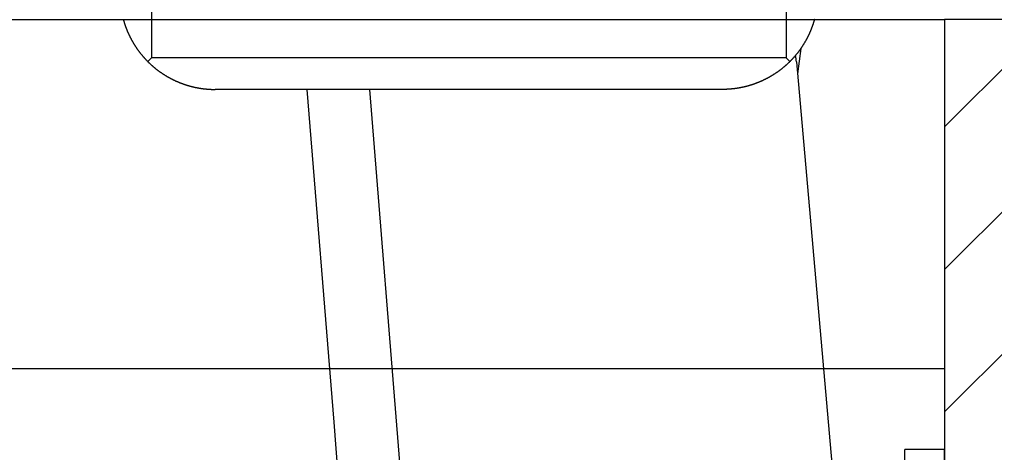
# Model space of a CAD drawing. Header units: millimetres. Extents: x -853320 to 19484, y -510814 to 9708.
# Drawn here: x 6016.7 to 6047.44, y 3732.17 to 3745.82 of the extents above; entities that cross this region are included whole.
import ezdxf
from ezdxf import colors
from ezdxf.entities.mleader import LeaderData, LeaderLine
from ezdxf.math import Vec2, Vec3

# ---------------------------------------------------------------- set-up
doc = ezdxf.new("R2010")
doc.units = ezdxf.units.MM
doc.layers.add('DS_ST_quote 1_50', color=7, linetype='Continuous')
for name, color, linetype, lineweight in [('F_ARREDI', 7, 'Continuous', 5), ('F_ELETTRODOMESTICI', 40, 'Continuous', 5), ('F_FERRAMENTA', 253, 'Continuous', 5), ('F_MULTI laminato OPACO', 1, 'Continuous', 5)]:
    doc.layers.add(name, color=color, linetype=linetype, lineweight=lineweight)
doc.styles.add('ARIAL', font='arial.ttf')
doc.styles.add('DANZI-DIDASCALIE', font='Yu Gothic UI Light.ttf', dxfattribs={"height": 30})
doc.dimstyles.new('ISO-100', dxfattribs={"dimtxt": 100, "dimasz": 5, "dimexe": 0.25, "dimexo": 6, "dimgap": 6, "dimtad": 1, "dimtxsty": 'ARIAL', "dimblk": 'ARCHTICK', "dimcen": 2.5, "dimdle": 15, "dimse1": 1, "dimse2": 1, "dimclrd": 256, "dimclre": 256, "dimclrt": 256, "dimadec": 0, "dimazin": 0, "dimtfac": 1, "dimtmove": 0, "dimatfit": 3, "dimldrblk": 'ARCHTICK', "dimfxl": 1, "dimlwd": -1, "dimlwe": -1, "dimarcsym": 0})

# ---------------------------------------------------------------- blocks, each defined once
blk = doc.blocks.new('_Dot')
at = {"color": 0, "linetype": 'ByBlock', "lineweight": -2}
blk.add_line((-0.5, 0), (-1, 0), dxfattribs=at)
at = {"color": 0, "linetype": 'ByBlock', "const_width": 0.5}
blk.add_lwpolyline([(-0.25, 0, 1), (0.25, 0, 1)], format="xyb", close=True, dxfattribs=at)
blk = doc.blocks.new('CERNIERA_batttuta_pianta')
at = {"layer": 'F_FERRAMENTA'}
for p, q in [((813217.441, 528416.163), (813212.389, 528478.95)), ((813218.569, 528426.657), (813217.726, 528437.139)), ((813203.982, 528415.296), (813202.777, 528428.941)), ((813219.414, 528416.163), (813218.569, 528426.657)), ((813205.445, 528416.035), (813205.453, 528416.037)), ((813205.453, 528416.037), (813205.462, 528416.04)), ((813205.462, 528416.04), (813205.47, 528416.042)), ((813205.47, 528416.042), (813205.478, 528416.044)), ((813205.478, 528416.044), (813205.486, 528416.047)), ((813205.486, 528416.047), (813205.494, 528416.049)), ((813205.494, 528416.049), (813205.502, 528416.051)), ((813205.502, 528416.051), (813205.51, 528416.054)), ((813205.51, 528416.054), (813205.518, 528416.056)), ((813205.518, 528416.056), (813205.526, 528416.058)), ((813205.526, 528416.058), (813205.535, 528416.06)), ((813205.535, 528416.06), (813205.543, 528416.062)), ((813205.543, 528416.062), (813205.551, 528416.065)), ((813205.551, 528416.065), (813205.559, 528416.067)), ((813205.559, 528416.067), (813205.567, 528416.069)), ((813205.567, 528416.069), (813205.575, 528416.071)), ((813205.575, 528416.071), (813205.583, 528416.073)), ((813205.583, 528416.073), (813205.592, 528416.075)), ((813205.592, 528416.075), (813205.6, 528416.077)), ((813205.6, 528416.077), (813205.608, 528416.079)), ((813205.608, 528416.079), (813205.616, 528416.081)), ((813205.616, 528416.081), (813205.624, 528416.083)), ((813205.624, 528416.083), (813205.632, 528416.085)), ((813205.632, 528416.085), (813205.64, 528416.087)), ((813205.64, 528416.087), (813205.649, 528416.088)), ((813205.649, 528416.088), (813205.657, 528416.09)), ((813205.657, 528416.09), (813205.665, 528416.092)), ((813205.665, 528416.092), (813205.673, 528416.094)), ((813205.673, 528416.094), (813205.681, 528416.096)), ((813205.681, 528416.096), (813205.689, 528416.097)), ((813205.689, 528416.097), (813205.697, 528416.099)), ((813205.697, 528416.099), (813205.706, 528416.101)), ((813205.706, 528416.101), (813205.714, 528416.103)), ((813205.714, 528416.103), (813205.722, 528416.104)), ((813205.722, 528416.104), (813205.73, 528416.106)), ((813205.73, 528416.106), (813205.738, 528416.107)), ((813205.738, 528416.107), (813205.746, 528416.109)), ((813205.746, 528416.109), (813205.755, 528416.11)), ((813205.755, 528416.11), (813205.763, 528416.112)), ((813205.763, 528416.112), (813205.771, 528416.114)), ((813205.771, 528416.114), (813205.779, 528416.115)), ((813205.779, 528416.115), (813205.787, 528416.116)), ((813205.787, 528416.116), (813205.795, 528416.118)), ((813205.795, 528416.118), (813205.803, 528416.119)), ((813205.803, 528416.119), (813205.812, 528416.121)), ((813205.812, 528416.121), (813205.82, 528416.122)), ((813205.82, 528416.122), (813205.828, 528416.123)), ((813205.828, 528416.123), (813205.836, 528416.125)), ((813205.836, 528416.125), (813205.844, 528416.126)), ((813205.844, 528416.126), (813205.852, 528416.127)), ((813205.852, 528416.127), (813205.861, 528416.129)), ((813205.861, 528416.129), (813205.869, 528416.13)), ((813205.869, 528416.13), (813205.877, 528416.131)), ((813205.877, 528416.131), (813205.885, 528416.132)), ((813205.885, 528416.132), (813205.893, 528416.133)), ((813205.893, 528416.133), (813205.901, 528416.134)), ((813205.901, 528416.134), (813205.909, 528416.136)), ((813205.909, 528416.136), (813205.917, 528416.137)), ((813205.917, 528416.137), (813205.926, 528416.138)), ((813205.926, 528416.138), (813205.934, 528416.139)), ((813205.934, 528416.139), (813205.942, 528416.14)), ((813205.942, 528416.14), (813205.95, 528416.141)), ((813205.95, 528416.141), (813205.958, 528416.142)), ((813205.958, 528416.142), (813205.966, 528416.143)), ((813205.966, 528416.143), (813205.974, 528416.144)), ((813205.974, 528416.144), (813205.982, 528416.144)), ((813205.982, 528416.144), (813205.991, 528416.145)), ((813205.991, 528416.145), (813205.999, 528416.146)), ((813205.999, 528416.146), (813206.007, 528416.147)), ((813206.007, 528416.147), (813206.015, 528416.148)), ((813206.015, 528416.148), (813206.023, 528416.149)), ((813206.023, 528416.149), (813206.031, 528416.149)), ((813206.031, 528416.149), (813206.039, 528416.15)), ((813206.039, 528416.15), (813206.047, 528416.151)), ((813206.047, 528416.151), (813206.055, 528416.152)), ((813206.055, 528416.152), (813206.063, 528416.152)), ((813206.063, 528416.152), (813206.071, 528416.153)), ((813206.071, 528416.153), (813206.079, 528416.154)), ((813206.079, 528416.154), (813206.087, 528416.154)), ((813206.087, 528416.154), (813206.096, 528416.155)), ((813206.096, 528416.155), (813206.104, 528416.155)), ((813206.104, 528416.155), (813206.112, 528416.156)), ((813206.112, 528416.156), (813206.12, 528416.156)), ((813206.12, 528416.156), (813206.128, 528416.157)), ((813206.128, 528416.157), (813206.136, 528416.157)), ((813206.136, 528416.157), (813206.144, 528416.158)), ((813206.144, 528416.158), (813206.152, 528416.158)), ((813206.152, 528416.158), (813206.16, 528416.159)), ((813206.16, 528416.159), (813206.168, 528416.159)), ((813206.168, 528416.159), (813206.176, 528416.159)), ((813206.176, 528416.159), (813206.184, 528416.16)), ((813206.184, 528416.16), (813206.192, 528416.16)), ((813206.192, 528416.16), (813206.2, 528416.16)), ((813206.2, 528416.16), (813206.208, 528416.161)), ((813206.208, 528416.161), (813206.216, 528416.161)), ((813206.216, 528416.161), (813206.224, 528416.161)), ((813206.224, 528416.161), (813206.232, 528416.161)), ((813206.232, 528416.161), (813206.24, 528416.162)), ((813206.24, 528416.162), (813206.247, 528416.162)), ((813206.247, 528416.162), (813206.255, 528416.162)), ((813206.255, 528416.162), (813206.263, 528416.162)), ((813206.263, 528416.162), (813206.271, 528416.162)), ((813206.271, 528416.162), (813206.279, 528416.162)), ((813206.279, 528416.162), (813206.287, 528416.162)), ((813206.287, 528416.162), (813206.295, 528416.162)), ((813206.295, 528416.162), (813206.303, 528416.163)), ((813206.303, 528416.163), (813206.311, 528416.163)), ((813206.311, 528416.163), (813222.311, 528416.163)), ((813222.319, 528416.163), (813222.311, 528416.163)), ((813222.327, 528416.162), (813222.319, 528416.163)), ((813222.335, 528416.162), (813222.327, 528416.162)), ((813222.343, 528416.162), (813222.335, 528416.162)), ((813222.351, 528416.162), (813222.343, 528416.162)), ((813222.359, 528416.162), (813222.351, 528416.162)), ((813222.366, 528416.162), (813222.359, 528416.162)), ((813222.374, 528416.162), (813222.366, 528416.162)), ((813222.382, 528416.162), (813222.374, 528416.162)), ((813222.39, 528416.161), (813222.382, 528416.162)), ((813222.398, 528416.161), (813222.39, 528416.161)), ((813222.406, 528416.161), (813222.398, 528416.161)), ((813222.414, 528416.161), (813222.406, 528416.161)), ((813222.422, 528416.16), (813222.414, 528416.161)), ((813222.43, 528416.16), (813222.422, 528416.16)), ((813222.438, 528416.16), (813222.43, 528416.16)), ((813222.446, 528416.159), (813222.438, 528416.16)), ((813222.454, 528416.159), (813222.446, 528416.159)), ((813222.462, 528416.159), (813222.454, 528416.159)), ((813222.47, 528416.158), (813222.462, 528416.159)), ((813222.478, 528416.158), (813222.47, 528416.158)), ((813222.486, 528416.157), (813222.478, 528416.158)), ((813222.494, 528416.157), (813222.486, 528416.157)), ((813222.502, 528416.156), (813222.494, 528416.157)), ((813222.51, 528416.156), (813222.502, 528416.156)), ((813222.518, 528416.155), (813222.51, 528416.156)), ((813222.526, 528416.155), (813222.518, 528416.155)), ((813222.534, 528416.154), (813222.526, 528416.155)), ((813222.542, 528416.154), (813222.534, 528416.154)), ((813222.551, 528416.153), (813222.542, 528416.154)), ((813222.559, 528416.152), (813222.551, 528416.153)), ((813222.567, 528416.152), (813222.559, 528416.152)), ((813222.575, 528416.151), (813222.567, 528416.152)), ((813222.583, 528416.15), (813222.575, 528416.151)), ((813222.591, 528416.149), (813222.583, 528416.15)), ((813222.599, 528416.149), (813222.591, 528416.149)), ((813222.607, 528416.148), (813222.599, 528416.149)), ((813222.615, 528416.147), (813222.607, 528416.148)), ((813222.623, 528416.146), (813222.615, 528416.147)), ((813222.631, 528416.145), (813222.623, 528416.146)), ((813222.639, 528416.144), (813222.631, 528416.145)), ((813222.648, 528416.144), (813222.639, 528416.144)), ((813222.656, 528416.143), (813222.648, 528416.144)), ((813222.664, 528416.142), (813222.656, 528416.143)), ((813222.672, 528416.141), (813222.664, 528416.142)), ((813222.68, 528416.14), (813222.672, 528416.141)), ((813222.688, 528416.139), (813222.68, 528416.14)), ((813222.696, 528416.138), (813222.688, 528416.139)), ((813222.704, 528416.137), (813222.696, 528416.138)), ((813222.713, 528416.136), (813222.704, 528416.137)), ((813222.721, 528416.134), (813222.713, 528416.136)), ((813222.729, 528416.133), (813222.721, 528416.134)), ((813222.737, 528416.132), (813222.729, 528416.133)), ((813222.745, 528416.131), (813222.737, 528416.132)), ((813222.753, 528416.13), (813222.745, 528416.131)), ((813222.761, 528416.129), (813222.753, 528416.13)), ((813222.77, 528416.127), (813222.761, 528416.129)), ((813222.778, 528416.126), (813222.77, 528416.127)), ((813222.786, 528416.125), (813222.778, 528416.126)), ((813222.794, 528416.123), (813222.786, 528416.125)), ((813222.802, 528416.122), (813222.794, 528416.123)), ((813222.81, 528416.121), (813222.802, 528416.122)), ((813222.818, 528416.119), (813222.81, 528416.121)), ((813222.827, 528416.118), (813222.818, 528416.119)), ((813222.835, 528416.116), (813222.827, 528416.118)), ((813222.843, 528416.115), (813222.835, 528416.116)), ((813222.851, 528416.114), (813222.843, 528416.115)), ((813222.859, 528416.112), (813222.851, 528416.114)), ((813222.867, 528416.11), (813222.859, 528416.112)), ((813222.876, 528416.109), (813222.867, 528416.11)), ((813222.884, 528416.107), (813222.876, 528416.109)), ((813222.892, 528416.106), (813222.884, 528416.107)), ((813222.9, 528416.104), (813222.892, 528416.106)), ((813222.908, 528416.103), (813222.9, 528416.104)), ((813222.916, 528416.101), (813222.908, 528416.103)), ((813222.924, 528416.099), (813222.916, 528416.101)), ((813222.933, 528416.097), (813222.924, 528416.099)), ((813222.941, 528416.096), (813222.933, 528416.097)), ((813222.949, 528416.094), (813222.941, 528416.096)), ((813222.957, 528416.092), (813222.949, 528416.094)), ((813222.965, 528416.09), (813222.957, 528416.092)), ((813222.973, 528416.088), (813222.965, 528416.09)), ((813222.982, 528416.087), (813222.973, 528416.088)), ((813222.99, 528416.085), (813222.982, 528416.087)), ((813222.998, 528416.083), (813222.99, 528416.085)), ((813223.006, 528416.081), (813222.998, 528416.083)), ((813223.014, 528416.079), (813223.006, 528416.081)), ((813223.022, 528416.077), (813223.014, 528416.079)), ((813223.03, 528416.075), (813223.022, 528416.077)), ((813223.039, 528416.073), (813223.03, 528416.075)), ((813223.047, 528416.071), (813223.039, 528416.073)), ((813223.055, 528416.069), (813223.047, 528416.071)), ((813223.063, 528416.067), (813223.055, 528416.069)), ((813223.071, 528416.065), (813223.063, 528416.067)), ((813223.079, 528416.062), (813223.071, 528416.065)), ((813223.087, 528416.06), (813223.079, 528416.062)), ((813223.095, 528416.058), (813223.087, 528416.06)), ((813223.104, 528416.056), (813223.095, 528416.058)), ((813223.112, 528416.054), (813223.104, 528416.056)), ((813223.12, 528416.051), (813223.112, 528416.054)), ((813223.128, 528416.049), (813223.12, 528416.051)), ((813223.136, 528416.047), (813223.128, 528416.049)), ((813223.144, 528416.044), (813223.136, 528416.047)), ((813223.152, 528416.042), (813223.144, 528416.044)), ((813223.16, 528416.04), (813223.152, 528416.042)), ((813223.168, 528416.037), (813223.16, 528416.04)), ((813223.177, 528416.035), (813223.168, 528416.037)), ((813204.757, 528415.729), (813204.765, 528415.733)), ((813204.765, 528415.733), (813204.772, 528415.738)), ((813204.772, 528415.738), (813204.78, 528415.742)), ((813204.78, 528415.742), (813204.787, 528415.747)), ((813204.787, 528415.747), (813204.795, 528415.751)), ((813204.795, 528415.751), (813204.802, 528415.755)), ((813204.802, 528415.755), (813204.81, 528415.76)), ((813204.81, 528415.76), (813204.817, 528415.764)), ((813204.817, 528415.764), (813204.825, 528415.768)), ((813204.825, 528415.768), (813204.832, 528415.773)), ((813204.832, 528415.773), (813204.84, 528415.777)), ((813204.84, 528415.777), (813204.847, 528415.781)), ((813204.847, 528415.781), (813204.855, 528415.785)), ((813204.855, 528415.785), (813204.862, 528415.79)), ((813204.862, 528415.79), (813204.87, 528415.794)), ((813204.87, 528415.794), (813204.878, 528415.798)), ((813204.878, 528415.798), (813204.885, 528415.802)), ((813204.885, 528415.802), (813204.893, 528415.806)), ((813204.893, 528415.806), (813204.9, 528415.81)), ((813204.9, 528415.81), (813204.908, 528415.814)), ((813204.908, 528415.814), (813204.916, 528415.818)), ((813204.916, 528415.818), (813204.923, 528415.822)), ((813204.923, 528415.822), (813204.931, 528415.826)), ((813204.931, 528415.826), (813204.939, 528415.83)), ((813204.939, 528415.83), (813204.946, 528415.834)), ((813204.946, 528415.834), (813204.954, 528415.838)), ((813204.954, 528415.838), (813204.962, 528415.842)), ((813204.962, 528415.842), (813204.97, 528415.846)), ((813204.97, 528415.846), (813204.977, 528415.85)), ((813204.977, 528415.85), (813204.985, 528415.854)), ((813204.985, 528415.854), (813204.993, 528415.857)), ((813204.993, 528415.857), (813205, 528415.861)), ((813205, 528415.861), (813205.008, 528415.865)), ((813205.008, 528415.865), (813205.016, 528415.869)), ((813205.016, 528415.869), (813205.024, 528415.872)), ((813205.024, 528415.872), (813205.031, 528415.876)), ((813205.031, 528415.876), (813205.039, 528415.88)), ((813205.039, 528415.88), (813205.047, 528415.883)), ((813205.047, 528415.883), (813205.055, 528415.887)), ((813205.055, 528415.887), (813205.063, 528415.891)), ((813205.063, 528415.891), (813205.071, 528415.894)), ((813205.071, 528415.894), (813205.078, 528415.898)), ((813205.078, 528415.898), (813205.086, 528415.901)), ((813205.086, 528415.901), (813205.094, 528415.905)), ((813205.094, 528415.905), (813205.102, 528415.908)), ((813205.102, 528415.908), (813205.11, 528415.912)), ((813205.11, 528415.912), (813205.118, 528415.915)), ((813205.118, 528415.915), (813205.125, 528415.918)), ((813205.125, 528415.918), (813205.133, 528415.922)), ((813205.133, 528415.922), (813205.141, 528415.925)), ((813205.141, 528415.925), (813205.149, 528415.928)), ((813205.149, 528415.928), (813205.157, 528415.932)), ((813205.157, 528415.932), (813205.165, 528415.935)), ((813205.165, 528415.935), (813205.173, 528415.938)), ((813205.173, 528415.938), (813205.181, 528415.942)), ((813205.181, 528415.942), (813205.189, 528415.945)), ((813205.189, 528415.945), (813205.197, 528415.948)), ((813205.197, 528415.948), (813205.205, 528415.951)), ((813205.205, 528415.951), (813205.213, 528415.954)), ((813205.213, 528415.954), (813205.22, 528415.957)), ((813205.22, 528415.957), (813205.228, 528415.96)), ((813205.228, 528415.96), (813205.236, 528415.963)), ((813205.236, 528415.963), (813205.244, 528415.967)), ((813205.244, 528415.967), (813205.252, 528415.97)), ((813205.252, 528415.97), (813205.26, 528415.973)), ((813205.26, 528415.973), (813205.268, 528415.976)), ((813205.268, 528415.976), (813205.276, 528415.978)), ((813205.276, 528415.978), (813205.284, 528415.981)), ((813205.284, 528415.981), (813205.292, 528415.984)), ((813205.292, 528415.984), (813205.3, 528415.987)), ((813205.3, 528415.987), (813205.308, 528415.99)), ((813205.308, 528415.99), (813205.316, 528415.993)), ((813205.316, 528415.993), (813205.324, 528415.996)), ((813205.324, 528415.996), (813205.332, 528415.998)), ((813205.332, 528415.998), (813205.34, 528416.001)), ((813205.34, 528416.001), (813205.349, 528416.004)), ((813205.349, 528416.004), (813205.357, 528416.007)), ((813205.357, 528416.007), (813205.365, 528416.009)), ((813205.365, 528416.009), (813205.373, 528416.012)), ((813205.373, 528416.012), (813205.381, 528416.015)), ((813205.381, 528416.015), (813205.389, 528416.017)), ((813205.389, 528416.017), (813205.397, 528416.02)), ((813205.397, 528416.02), (813205.405, 528416.022)), ((813205.405, 528416.022), (813205.413, 528416.025)), ((813205.413, 528416.025), (813205.421, 528416.027)), ((813205.421, 528416.027), (813205.429, 528416.03)), ((813205.429, 528416.03), (813205.437, 528416.032)), ((813205.437, 528416.032), (813205.445, 528416.035)), ((813223.185, 528416.032), (813223.177, 528416.035)), ((813223.193, 528416.03), (813223.185, 528416.032)), ((813223.201, 528416.027), (813223.193, 528416.03)), ((813223.209, 528416.025), (813223.201, 528416.027)), ((813223.217, 528416.022), (813223.209, 528416.025)), ((813223.225, 528416.02), (813223.217, 528416.022)), ((813223.233, 528416.017), (813223.225, 528416.02)), ((813223.241, 528416.015), (813223.233, 528416.017)), ((813223.249, 528416.012), (813223.241, 528416.015)), ((813223.257, 528416.009), (813223.249, 528416.012)), ((813223.265, 528416.007), (813223.257, 528416.009)), ((813223.273, 528416.004), (813223.265, 528416.007)), ((813223.281, 528416.001), (813223.273, 528416.004)), ((813223.289, 528415.998), (813223.281, 528416.001)), ((813223.297, 528415.996), (813223.289, 528415.998)), ((813223.306, 528415.993), (813223.297, 528415.996)), ((813223.314, 528415.99), (813223.306, 528415.993)), ((813223.322, 528415.987), (813223.314, 528415.99)), ((813223.33, 528415.984), (813223.322, 528415.987)), ((813223.338, 528415.981), (813223.33, 528415.984)), ((813223.346, 528415.978), (813223.338, 528415.981)), ((813223.354, 528415.976), (813223.346, 528415.978)), ((813223.362, 528415.973), (813223.354, 528415.976)), ((813223.37, 528415.97), (813223.362, 528415.973)), ((813223.378, 528415.967), (813223.37, 528415.97)), ((813223.385, 528415.963), (813223.378, 528415.967)), ((813223.393, 528415.96), (813223.385, 528415.963)), ((813223.401, 528415.957), (813223.393, 528415.96)), ((813223.409, 528415.954), (813223.401, 528415.957)), ((813223.417, 528415.951), (813223.409, 528415.954)), ((813223.425, 528415.948), (813223.417, 528415.951)), ((813223.433, 528415.945), (813223.425, 528415.948)), ((813223.441, 528415.942), (813223.433, 528415.945)), ((813223.449, 528415.938), (813223.441, 528415.942)), ((813223.457, 528415.935), (813223.449, 528415.938)), ((813223.465, 528415.932), (813223.457, 528415.935)), ((813223.473, 528415.928), (813223.465, 528415.932)), ((813223.481, 528415.925), (813223.473, 528415.928)), ((813223.489, 528415.922), (813223.481, 528415.925)), ((813223.496, 528415.918), (813223.489, 528415.922)), ((813223.504, 528415.915), (813223.496, 528415.918)), ((813223.512, 528415.912), (813223.504, 528415.915)), ((813223.52, 528415.908), (813223.512, 528415.912)), ((813223.528, 528415.905), (813223.52, 528415.908)), ((813223.536, 528415.901), (813223.528, 528415.905)), ((813223.544, 528415.898), (813223.536, 528415.901)), ((813223.551, 528415.894), (813223.544, 528415.898)), ((813223.559, 528415.891), (813223.551, 528415.894)), ((813223.567, 528415.887), (813223.559, 528415.891)), ((813223.575, 528415.883), (813223.567, 528415.887)), ((813223.583, 528415.88), (813223.575, 528415.883)), ((813223.59, 528415.876), (813223.583, 528415.88)), ((813223.598, 528415.872), (813223.59, 528415.876)), ((813223.606, 528415.869), (813223.598, 528415.872)), ((813223.614, 528415.865), (813223.606, 528415.869)), ((813223.621, 528415.861), (813223.614, 528415.865)), ((813223.629, 528415.857), (813223.621, 528415.861)), ((813223.637, 528415.854), (813223.629, 528415.857)), ((813223.645, 528415.85), (813223.637, 528415.854)), ((813223.652, 528415.846), (813223.645, 528415.85)), ((813223.66, 528415.842), (813223.652, 528415.846)), ((813223.668, 528415.838), (813223.66, 528415.842)), ((813223.675, 528415.834), (813223.668, 528415.838)), ((813223.683, 528415.83), (813223.675, 528415.834)), ((813223.691, 528415.826), (813223.683, 528415.83)), ((813223.698, 528415.822), (813223.691, 528415.826)), ((813223.706, 528415.818), (813223.698, 528415.822)), ((813223.714, 528415.814), (813223.706, 528415.818)), ((813223.721, 528415.81), (813223.714, 528415.814)), ((813223.729, 528415.806), (813223.721, 528415.81)), ((813223.737, 528415.802), (813223.729, 528415.806)), ((813223.744, 528415.798), (813223.737, 528415.802)), ((813223.752, 528415.794), (813223.744, 528415.798)), ((813223.759, 528415.79), (813223.752, 528415.794)), ((813223.767, 528415.785), (813223.759, 528415.79)), ((813223.775, 528415.781), (813223.767, 528415.785)), ((813223.782, 528415.777), (813223.775, 528415.781)), ((813223.79, 528415.773), (813223.782, 528415.777)), ((813223.797, 528415.768), (813223.79, 528415.773)), ((813223.805, 528415.764), (813223.797, 528415.768)), ((813223.812, 528415.76), (813223.805, 528415.764)), ((813223.82, 528415.755), (813223.812, 528415.76)), ((813223.827, 528415.751), (813223.82, 528415.755)), ((813223.835, 528415.747), (813223.827, 528415.751)), ((813223.842, 528415.742), (813223.835, 528415.747)), ((813223.85, 528415.738), (813223.842, 528415.742)), ((813223.857, 528415.733), (813223.85, 528415.738)), ((813223.865, 528415.729), (813223.857, 528415.733)), ((813203.845, 528414.872), (813203.949, 528415.672)), ((813204.333, 528415.418), (813204.34, 528415.424)), ((813204.34, 528415.424), (813204.346, 528415.43)), ((813204.346, 528415.43), (813204.353, 528415.436)), ((813204.353, 528415.436), (813204.36, 528415.441)), ((813204.36, 528415.441), (813204.367, 528415.447)), ((813204.367, 528415.447), (813204.373, 528415.453)), ((813204.373, 528415.453), (813204.38, 528415.459)), ((813204.38, 528415.459), (813204.387, 528415.464)), ((813204.387, 528415.464), (813204.394, 528415.47)), ((813204.394, 528415.47), (813204.4, 528415.476)), ((813204.4, 528415.476), (813204.407, 528415.481)), ((813204.407, 528415.481), (813204.414, 528415.487)), ((813204.414, 528415.487), (813204.421, 528415.492)), ((813204.421, 528415.492), (813204.428, 528415.498)), ((813204.428, 528415.498), (813204.435, 528415.503)), ((813204.435, 528415.503), (813204.442, 528415.509)), ((813204.442, 528415.509), (813204.448, 528415.514)), ((813204.448, 528415.514), (813204.455, 528415.52)), ((813204.455, 528415.52), (813204.462, 528415.525)), ((813204.462, 528415.525), (813204.469, 528415.531)), ((813204.469, 528415.531), (813204.476, 528415.536)), ((813204.476, 528415.536), (813204.483, 528415.541)), ((813204.483, 528415.541), (813204.49, 528415.547)), ((813204.49, 528415.547), (813204.497, 528415.552)), ((813204.497, 528415.552), (813204.504, 528415.557)), ((813204.504, 528415.557), (813204.511, 528415.563)), ((813204.511, 528415.563), (813204.518, 528415.568)), ((813204.518, 528415.568), (813204.525, 528415.573)), ((813204.525, 528415.573), (813204.532, 528415.578)), ((813204.532, 528415.578), (813204.539, 528415.584)), ((813204.539, 528415.584), (813204.547, 528415.589)), ((813204.547, 528415.589), (813204.554, 528415.594)), ((813204.554, 528415.594), (813204.561, 528415.599)), ((813204.561, 528415.599), (813204.568, 528415.604)), ((813204.568, 528415.604), (813204.575, 528415.609)), ((813204.575, 528415.609), (813204.582, 528415.614)), ((813204.582, 528415.614), (813204.589, 528415.619)), ((813204.589, 528415.619), (813204.596, 528415.624)), ((813204.596, 528415.624), (813204.604, 528415.629)), ((813204.604, 528415.629), (813204.611, 528415.634)), ((813204.611, 528415.634), (813204.618, 528415.639)), ((813204.618, 528415.639), (813204.625, 528415.644)), ((813204.625, 528415.644), (813204.633, 528415.649)), ((813204.633, 528415.649), (813204.64, 528415.654)), ((813204.64, 528415.654), (813204.647, 528415.659)), ((813204.647, 528415.659), (813204.654, 528415.664)), ((813204.654, 528415.664), (813204.662, 528415.668)), ((813204.662, 528415.668), (813204.669, 528415.673)), ((813204.669, 528415.673), (813204.676, 528415.678)), ((813204.676, 528415.678), (813204.684, 528415.683)), ((813204.684, 528415.683), (813204.691, 528415.687)), ((813204.691, 528415.687), (813204.698, 528415.692)), ((813204.698, 528415.692), (813204.706, 528415.697)), ((813204.706, 528415.697), (813204.713, 528415.701)), ((813204.713, 528415.701), (813204.72, 528415.706)), ((813204.72, 528415.706), (813204.728, 528415.711)), ((813204.728, 528415.711), (813204.735, 528415.715)), ((813204.735, 528415.715), (813204.742, 528415.72)), ((813204.742, 528415.72), (813204.75, 528415.724)), ((813204.75, 528415.724), (813204.757, 528415.729)), ((813223.872, 528415.724), (813223.865, 528415.729)), ((813223.879, 528415.72), (813223.872, 528415.724)), ((813223.887, 528415.715), (813223.879, 528415.72)), ((813223.894, 528415.711), (813223.887, 528415.715)), ((813223.902, 528415.706), (813223.894, 528415.711)), ((813223.909, 528415.701), (813223.902, 528415.706)), ((813223.916, 528415.697), (813223.909, 528415.701)), ((813223.924, 528415.692), (813223.916, 528415.697)), ((813223.931, 528415.687), (813223.924, 528415.692)), ((813223.938, 528415.683), (813223.931, 528415.687)), ((813223.946, 528415.678), (813223.938, 528415.683)), ((813223.953, 528415.673), (813223.946, 528415.678)), ((813223.96, 528415.668), (813223.953, 528415.673)), ((813223.968, 528415.664), (813223.96, 528415.668)), ((813223.975, 528415.659), (813223.968, 528415.664)), ((813223.982, 528415.654), (813223.975, 528415.659)), ((813223.989, 528415.649), (813223.982, 528415.654)), ((813223.997, 528415.644), (813223.989, 528415.649)), ((813224.004, 528415.639), (813223.997, 528415.644)), ((813224.011, 528415.634), (813224.004, 528415.639)), ((813224.018, 528415.629), (813224.011, 528415.634)), ((813224.025, 528415.624), (813224.018, 528415.629)), ((813224.033, 528415.619), (813224.025, 528415.624)), ((813224.04, 528415.614), (813224.033, 528415.619)), ((813224.047, 528415.609), (813224.04, 528415.614)), ((813224.054, 528415.604), (813224.047, 528415.609)), ((813224.061, 528415.599), (813224.054, 528415.604)), ((813224.068, 528415.594), (813224.061, 528415.599)), ((813224.075, 528415.589), (813224.068, 528415.594)), ((813224.082, 528415.584), (813224.075, 528415.589)), ((813224.09, 528415.578), (813224.082, 528415.584)), ((813224.097, 528415.573), (813224.09, 528415.578)), ((813224.104, 528415.568), (813224.097, 528415.573)), ((813224.111, 528415.563), (813224.104, 528415.568)), ((813224.118, 528415.557), (813224.111, 528415.563)), ((813224.125, 528415.552), (813224.118, 528415.557)), ((813224.132, 528415.547), (813224.125, 528415.552)), ((813224.139, 528415.541), (813224.132, 528415.547)), ((813224.146, 528415.536), (813224.139, 528415.541)), ((813224.153, 528415.531), (813224.146, 528415.536)), ((813224.16, 528415.525), (813224.153, 528415.531)), ((813224.167, 528415.52), (813224.16, 528415.525)), ((813224.173, 528415.514), (813224.167, 528415.52)), ((813224.18, 528415.509), (813224.173, 528415.514)), ((813224.187, 528415.503), (813224.18, 528415.509)), ((813224.194, 528415.498), (813224.187, 528415.503)), ((813224.201, 528415.492), (813224.194, 528415.498)), ((813224.208, 528415.487), (813224.201, 528415.492)), ((813224.215, 528415.481), (813224.208, 528415.487)), ((813224.221, 528415.476), (813224.215, 528415.481)), ((813224.228, 528415.47), (813224.221, 528415.476)), ((813224.235, 528415.464), (813224.228, 528415.47)), ((813224.242, 528415.459), (813224.235, 528415.464)), ((813224.249, 528415.453), (813224.242, 528415.459)), ((813224.255, 528415.447), (813224.249, 528415.453)), ((813224.262, 528415.441), (813224.255, 528415.447)), ((813224.269, 528415.436), (813224.262, 528415.441)), ((813224.276, 528415.43), (813224.269, 528415.436)), ((813224.282, 528415.424), (813224.276, 528415.43)), ((813224.289, 528415.418), (813224.282, 528415.424)), ((813204.032, 528415.114), (813204.038, 528415.12)), ((813204.038, 528415.12), (813204.044, 528415.127)), ((813204.044, 528415.127), (813204.049, 528415.134)), ((813204.049, 528415.134), (813204.055, 528415.141)), ((813204.055, 528415.141), (813204.061, 528415.147)), ((813204.061, 528415.147), (813204.067, 528415.154)), ((813204.067, 528415.154), (813204.073, 528415.16)), ((813204.073, 528415.16), (813204.079, 528415.167)), ((813204.079, 528415.167), (813204.085, 528415.174)), ((813204.085, 528415.174), (813204.091, 528415.18)), ((813204.091, 528415.18), (813204.097, 528415.187)), ((813204.097, 528415.187), (813204.103, 528415.193)), ((813204.103, 528415.193), (813204.109, 528415.2)), ((813204.109, 528415.2), (813204.115, 528415.207)), ((813204.115, 528415.207), (813204.121, 528415.213)), ((813204.121, 528415.213), (813204.127, 528415.22)), ((813204.127, 528415.22), (813204.133, 528415.226)), ((813204.133, 528415.226), (813204.139, 528415.233)), ((813204.139, 528415.233), (813204.146, 528415.239)), ((813204.146, 528415.239), (813204.152, 528415.245)), ((813204.152, 528415.245), (813204.158, 528415.252)), ((813204.158, 528415.252), (813204.164, 528415.258)), ((813204.164, 528415.258), (813204.171, 528415.265)), ((813204.171, 528415.265), (813204.177, 528415.271)), ((813204.177, 528415.271), (813204.183, 528415.278)), ((813204.183, 528415.278), (813204.19, 528415.284)), ((813204.19, 528415.284), (813204.196, 528415.29)), ((813204.311, 528415.163), (813204.19, 528415.284)), ((813204.196, 528415.29), (813204.202, 528415.297)), ((813204.202, 528415.297), (813204.209, 528415.303)), ((813204.209, 528415.303), (813204.215, 528415.309)), ((813204.215, 528415.309), (813204.222, 528415.315)), ((813204.222, 528415.315), (813204.228, 528415.322)), ((813204.228, 528415.322), (813204.234, 528415.328)), ((813204.234, 528415.328), (813204.241, 528415.334)), ((813204.241, 528415.334), (813204.247, 528415.34)), ((813204.247, 528415.34), (813204.254, 528415.346)), ((813204.254, 528415.346), (813204.26, 528415.352)), ((813204.26, 528415.352), (813204.267, 528415.359)), ((813204.267, 528415.359), (813204.273, 528415.365)), ((813204.273, 528415.365), (813204.28, 528415.371)), ((813204.28, 528415.371), (813204.287, 528415.377)), ((813204.287, 528415.377), (813204.293, 528415.383)), ((813204.293, 528415.383), (813204.3, 528415.389)), ((813204.3, 528415.389), (813204.306, 528415.395)), ((813204.306, 528415.395), (813204.313, 528415.401)), ((813204.311, 528415.163), (813224.311, 528415.163)), ((813204.311, 528412.963), (813204.311, 528415.163)), ((813204.313, 528415.401), (813204.32, 528415.406)), ((813204.32, 528415.406), (813204.326, 528415.412)), ((813204.326, 528415.412), (813204.333, 528415.418)), ((813224.296, 528415.412), (813224.289, 528415.418)), ((813224.302, 528415.406), (813224.296, 528415.412)), ((813224.309, 528415.401), (813224.302, 528415.406)), ((813224.316, 528415.395), (813224.309, 528415.401)), ((813224.311, 528415.163), (813224.432, 528415.284)), ((813224.311, 528412.963), (813224.311, 528415.163)), ((813224.322, 528415.389), (813224.316, 528415.395)), ((813224.329, 528415.383), (813224.322, 528415.389)), ((813224.335, 528415.377), (813224.329, 528415.383)), ((813224.342, 528415.371), (813224.335, 528415.377)), ((813224.348, 528415.365), (813224.342, 528415.371)), ((813224.355, 528415.359), (813224.348, 528415.365)), ((813224.361, 528415.352), (813224.355, 528415.359)), ((813224.368, 528415.346), (813224.361, 528415.352)), ((813224.374, 528415.34), (813224.368, 528415.346)), ((813224.381, 528415.334), (813224.374, 528415.34)), ((813224.387, 528415.328), (813224.381, 528415.334)), ((813224.394, 528415.322), (813224.387, 528415.328)), ((813224.4, 528415.315), (813224.394, 528415.322)), ((813224.407, 528415.309), (813224.4, 528415.315)), ((813224.413, 528415.303), (813224.407, 528415.309)), ((813224.42, 528415.297), (813224.413, 528415.303)), ((813224.426, 528415.29), (813224.42, 528415.297)), ((813224.432, 528415.284), (813224.426, 528415.29)), ((813224.439, 528415.278), (813224.432, 528415.284)), ((813224.445, 528415.271), (813224.439, 528415.278)), ((813224.451, 528415.265), (813224.445, 528415.271)), ((813224.458, 528415.258), (813224.451, 528415.265)), ((813224.464, 528415.252), (813224.458, 528415.258)), ((813224.47, 528415.245), (813224.464, 528415.252)), ((813224.476, 528415.239), (813224.47, 528415.245)), ((813224.482, 528415.233), (813224.476, 528415.239)), ((813224.489, 528415.226), (813224.482, 528415.233)), ((813224.495, 528415.22), (813224.489, 528415.226)), ((813224.501, 528415.213), (813224.495, 528415.22)), ((813224.507, 528415.207), (813224.501, 528415.213)), ((813224.513, 528415.2), (813224.507, 528415.207)), ((813224.519, 528415.193), (813224.513, 528415.2)), ((813224.525, 528415.187), (813224.519, 528415.193)), ((813224.531, 528415.18), (813224.525, 528415.187)), ((813224.537, 528415.174), (813224.531, 528415.18)), ((813224.543, 528415.167), (813224.537, 528415.174)), ((813224.549, 528415.16), (813224.543, 528415.167)), ((813224.555, 528415.154), (813224.549, 528415.16)), ((813224.561, 528415.147), (813224.555, 528415.154)), ((813224.567, 528415.141), (813224.561, 528415.147)), ((813224.572, 528415.134), (813224.567, 528415.141)), ((813224.578, 528415.127), (813224.572, 528415.134)), ((813224.584, 528415.12), (813224.578, 528415.127)), ((813224.59, 528415.114), (813224.584, 528415.12)), ((813203.8, 528414.805), (813203.805, 528414.812)), ((813203.805, 528414.812), (813203.81, 528414.819)), ((813203.81, 528414.819), (813203.815, 528414.826)), ((813203.815, 528414.826), (813203.82, 528414.834)), ((813203.82, 528414.834), (813203.824, 528414.841)), ((813203.824, 528414.841), (813203.829, 528414.848)), ((813203.829, 528414.848), (813203.834, 528414.855)), ((813203.834, 528414.855), (813203.839, 528414.863)), ((813203.839, 528414.863), (813203.844, 528414.87)), ((813203.844, 528414.87), (813203.849, 528414.877)), ((813203.849, 528414.877), (813203.854, 528414.884)), ((813203.854, 528414.884), (813203.859, 528414.891)), ((813203.859, 528414.891), (813203.864, 528414.899)), ((813203.864, 528414.899), (813203.869, 528414.906)), ((813203.869, 528414.906), (813203.874, 528414.913)), ((813203.874, 528414.913), (813203.88, 528414.92)), ((813203.88, 528414.92), (813203.885, 528414.927)), ((813203.885, 528414.927), (813203.89, 528414.934)), ((813203.89, 528414.934), (813203.895, 528414.941)), ((813203.895, 528414.941), (813203.9, 528414.948)), ((813203.9, 528414.948), (813203.905, 528414.955)), ((813203.905, 528414.955), (813203.911, 528414.962)), ((813203.911, 528414.962), (813203.916, 528414.969)), ((813203.916, 528414.969), (813203.921, 528414.976)), ((813203.921, 528414.976), (813203.927, 528414.983)), ((813203.927, 528414.983), (813203.932, 528414.99)), ((813203.932, 528414.99), (813203.937, 528414.997)), ((813203.937, 528414.997), (813203.943, 528415.004)), ((813203.943, 528415.004), (813203.948, 528415.011)), ((813203.948, 528415.011), (813203.954, 528415.018)), ((813203.954, 528415.018), (813203.959, 528415.025)), ((813203.959, 528415.025), (813203.965, 528415.032)), ((813203.965, 528415.032), (813203.97, 528415.039)), ((813203.97, 528415.039), (813203.976, 528415.046)), ((813203.976, 528415.046), (813203.981, 528415.053)), ((813203.981, 528415.053), (813203.987, 528415.059)), ((813203.987, 528415.059), (813203.992, 528415.066)), ((813203.992, 528415.066), (813203.998, 528415.073)), ((813203.998, 528415.073), (813204.004, 528415.08)), ((813204.004, 528415.08), (813204.009, 528415.087)), ((813204.009, 528415.087), (813204.015, 528415.093)), ((813204.015, 528415.093), (813204.021, 528415.1)), ((813204.021, 528415.1), (813204.026, 528415.107)), ((813204.026, 528415.107), (813204.032, 528415.114)), ((813224.596, 528415.107), (813224.59, 528415.114)), ((813224.601, 528415.1), (813224.596, 528415.107)), ((813224.607, 528415.093), (813224.601, 528415.1)), ((813224.613, 528415.087), (813224.607, 528415.093)), ((813224.618, 528415.08), (813224.613, 528415.087)), ((813224.624, 528415.073), (813224.618, 528415.08)), ((813224.63, 528415.066), (813224.624, 528415.073)), ((813224.635, 528415.059), (813224.63, 528415.066)), ((813224.641, 528415.053), (813224.635, 528415.059)), ((813224.646, 528415.046), (813224.641, 528415.053)), ((813224.652, 528415.039), (813224.646, 528415.046)), ((813224.657, 528415.032), (813224.652, 528415.039)), ((813224.663, 528415.025), (813224.657, 528415.032)), ((813224.668, 528415.018), (813224.663, 528415.025)), ((813224.674, 528415.011), (813224.668, 528415.018)), ((813224.679, 528415.004), (813224.674, 528415.011)), ((813224.685, 528414.997), (813224.679, 528415.004)), ((813224.69, 528414.99), (813224.685, 528414.997)), ((813224.695, 528414.983), (813224.69, 528414.99)), ((813224.701, 528414.976), (813224.695, 528414.983)), ((813224.706, 528414.969), (813224.701, 528414.976)), ((813224.711, 528414.962), (813224.706, 528414.969)), ((813224.716, 528414.955), (813224.711, 528414.962)), ((813224.722, 528414.948), (813224.716, 528414.955)), ((813224.727, 528414.941), (813224.722, 528414.948)), ((813224.732, 528414.934), (813224.727, 528414.941)), ((813224.737, 528414.927), (813224.732, 528414.934)), ((813224.742, 528414.92), (813224.737, 528414.927)), ((813224.747, 528414.913), (813224.742, 528414.92)), ((813224.753, 528414.906), (813224.747, 528414.913)), ((813224.758, 528414.899), (813224.753, 528414.906)), ((813224.763, 528414.891), (813224.758, 528414.899)), ((813224.768, 528414.884), (813224.763, 528414.891)), ((813224.773, 528414.877), (813224.768, 528414.884)), ((813224.778, 528414.87), (813224.773, 528414.877)), ((813224.783, 528414.863), (813224.778, 528414.87)), ((813224.788, 528414.855), (813224.783, 528414.863)), ((813224.793, 528414.848), (813224.788, 528414.855)), ((813224.797, 528414.841), (813224.793, 528414.848)), ((813224.802, 528414.834), (813224.797, 528414.841)), ((813224.807, 528414.826), (813224.802, 528414.834)), ((813224.812, 528414.819), (813224.807, 528414.826)), ((813224.817, 528414.812), (813224.812, 528414.819)), ((813224.822, 528414.805), (813224.817, 528414.812)), ((813203.624, 528414.496), (813203.628, 528414.504)), ((813203.628, 528414.504), (813203.631, 528414.512)), ((813203.631, 528414.512), (813203.635, 528414.519)), ((813203.635, 528414.519), (813203.639, 528414.527)), ((813203.639, 528414.527), (813203.643, 528414.535)), ((813203.643, 528414.535), (813203.647, 528414.542)), ((813203.647, 528414.542), (813203.651, 528414.55)), ((813203.651, 528414.55), (813203.655, 528414.558)), ((813203.655, 528414.558), (813203.659, 528414.565)), ((813203.659, 528414.565), (813203.663, 528414.573)), ((813203.663, 528414.573), (813203.667, 528414.581)), ((813203.667, 528414.581), (813203.671, 528414.588)), ((813203.671, 528414.588), (813203.676, 528414.596)), ((813203.676, 528414.596), (813203.68, 528414.603)), ((813203.68, 528414.603), (813203.684, 528414.611)), ((813203.684, 528414.611), (813203.688, 528414.619)), ((813203.688, 528414.619), (813203.692, 528414.626)), ((813203.692, 528414.626), (813203.696, 528414.634)), ((813203.696, 528414.634), (813203.701, 528414.641)), ((813203.701, 528414.641), (813203.705, 528414.649)), ((813203.705, 528414.649), (813203.709, 528414.656)), ((813203.709, 528414.656), (813203.714, 528414.664)), ((813203.714, 528414.664), (813203.718, 528414.671)), ((813203.718, 528414.671), (813203.722, 528414.679)), ((813203.722, 528414.679), (813203.727, 528414.686)), ((813203.727, 528414.686), (813203.731, 528414.694)), ((813203.731, 528414.694), (813203.736, 528414.701)), ((813203.736, 528414.701), (813203.74, 528414.709)), ((813203.74, 528414.709), (813203.745, 528414.716)), ((813203.745, 528414.716), (813203.749, 528414.724)), ((813203.749, 528414.724), (813203.754, 528414.731)), ((813203.754, 528414.731), (813203.758, 528414.738)), ((813203.758, 528414.738), (813203.763, 528414.746)), ((813203.763, 528414.746), (813203.767, 528414.753)), ((813203.767, 528414.753), (813203.772, 528414.761)), ((813203.772, 528414.761), (813203.777, 528414.768)), ((813203.777, 528414.768), (813203.781, 528414.775)), ((813203.781, 528414.775), (813203.786, 528414.783)), ((813203.786, 528414.783), (813203.791, 528414.79)), ((813203.791, 528414.79), (813203.795, 528414.797)), ((813203.795, 528414.797), (813203.8, 528414.805)), ((813224.826, 528414.797), (813224.822, 528414.805)), ((813224.831, 528414.79), (813224.826, 528414.797)), ((813224.836, 528414.783), (813224.831, 528414.79)), ((813224.841, 528414.775), (813224.836, 528414.783)), ((813224.845, 528414.768), (813224.841, 528414.775)), ((813224.85, 528414.761), (813224.845, 528414.768)), ((813224.855, 528414.753), (813224.85, 528414.761)), ((813224.859, 528414.746), (813224.855, 528414.753)), ((813224.864, 528414.738), (813224.859, 528414.746)), ((813224.868, 528414.731), (813224.864, 528414.738)), ((813224.873, 528414.724), (813224.868, 528414.731)), ((813224.877, 528414.716), (813224.873, 528414.724)), ((813224.882, 528414.709), (813224.877, 528414.716)), ((813224.886, 528414.701), (813224.882, 528414.709)), ((813224.891, 528414.694), (813224.886, 528414.701)), ((813224.895, 528414.686), (813224.891, 528414.694)), ((813224.9, 528414.679), (813224.895, 528414.686)), ((813224.904, 528414.671), (813224.9, 528414.679)), ((813224.908, 528414.664), (813224.904, 528414.671)), ((813224.913, 528414.656), (813224.908, 528414.664)), ((813224.917, 528414.649), (813224.913, 528414.656)), ((813224.921, 528414.641), (813224.917, 528414.649)), ((813224.925, 528414.634), (813224.921, 528414.641)), ((813224.93, 528414.626), (813224.925, 528414.634)), ((813224.934, 528414.619), (813224.93, 528414.626)), ((813224.938, 528414.611), (813224.934, 528414.619)), ((813224.942, 528414.603), (813224.938, 528414.611)), ((813224.946, 528414.596), (813224.942, 528414.603)), ((813224.951, 528414.588), (813224.946, 528414.596)), ((813224.955, 528414.581), (813224.951, 528414.588)), ((813224.959, 528414.573), (813224.955, 528414.581)), ((813224.963, 528414.565), (813224.959, 528414.573)), ((813224.967, 528414.558), (813224.963, 528414.565)), ((813224.971, 528414.55), (813224.967, 528414.558)), ((813224.975, 528414.542), (813224.971, 528414.55)), ((813224.979, 528414.535), (813224.975, 528414.542)), ((813224.983, 528414.527), (813224.979, 528414.535)), ((813224.987, 528414.519), (813224.983, 528414.527)), ((813224.99, 528414.512), (813224.987, 528414.519)), ((813224.994, 528414.504), (813224.99, 528414.512)), ((813224.998, 528414.496), (813224.994, 528414.504)), ((813203.492, 528414.189), (813203.495, 528414.197)), ((813203.495, 528414.197), (813203.498, 528414.205)), ((813203.498, 528414.205), (813203.501, 528414.213)), ((813203.501, 528414.213), (813203.504, 528414.221)), ((813203.504, 528414.221), (813203.507, 528414.229)), ((813203.507, 528414.229), (813203.51, 528414.237)), ((813203.51, 528414.237), (813203.513, 528414.245)), ((813203.513, 528414.245), (813203.516, 528414.253)), ((813203.516, 528414.253), (813203.519, 528414.261)), ((813203.519, 528414.261), (813203.522, 528414.269)), ((813203.522, 528414.269), (813203.526, 528414.277)), ((813203.526, 528414.277), (813203.529, 528414.285)), ((813203.529, 528414.285), (813203.532, 528414.293)), ((813203.532, 528414.293), (813203.535, 528414.301)), ((813203.535, 528414.301), (813203.538, 528414.309)), ((813203.538, 528414.309), (813203.542, 528414.316)), ((813203.542, 528414.316), (813203.545, 528414.324)), ((813203.545, 528414.324), (813203.548, 528414.332)), ((813203.548, 528414.332), (813203.552, 528414.34)), ((813203.552, 528414.34), (813203.555, 528414.348)), ((813203.555, 528414.348), (813203.559, 528414.356)), ((813203.559, 528414.356), (813203.562, 528414.364)), ((813203.562, 528414.364), (813203.565, 528414.372)), ((813203.565, 528414.372), (813203.569, 528414.379)), ((813203.569, 528414.379), (813203.572, 528414.387)), ((813203.572, 528414.387), (813203.576, 528414.395)), ((813203.576, 528414.395), (813203.579, 528414.403)), ((813203.579, 528414.403), (813203.583, 528414.411)), ((813203.583, 528414.411), (813203.587, 528414.419)), ((813203.587, 528414.419), (813203.59, 528414.426)), ((813203.59, 528414.426), (813203.594, 528414.434)), ((813203.594, 528414.434), (813203.597, 528414.442)), ((813203.597, 528414.442), (813203.601, 528414.45)), ((813203.601, 528414.45), (813203.605, 528414.458)), ((813203.605, 528414.458), (813203.609, 528414.465)), ((813203.609, 528414.465), (813203.612, 528414.473)), ((813203.612, 528414.473), (813203.616, 528414.481)), ((813203.616, 528414.481), (813203.62, 528414.489)), ((813203.62, 528414.489), (813203.624, 528414.496)), ((813225.002, 528414.489), (813224.998, 528414.496)), ((813225.006, 528414.481), (813225.002, 528414.489)), ((813225.01, 528414.473), (813225.006, 528414.481)), ((813225.013, 528414.465), (813225.01, 528414.473)), ((813225.017, 528414.458), (813225.013, 528414.465)), ((813225.021, 528414.45), (813225.017, 528414.458)), ((813225.024, 528414.442), (813225.021, 528414.45)), ((813225.028, 528414.434), (813225.024, 528414.442)), ((813225.032, 528414.426), (813225.028, 528414.434)), ((813225.035, 528414.419), (813225.032, 528414.426)), ((813225.039, 528414.411), (813225.035, 528414.419)), ((813225.042, 528414.403), (813225.039, 528414.411)), ((813225.046, 528414.395), (813225.042, 528414.403)), ((813225.05, 528414.387), (813225.046, 528414.395)), ((813225.053, 528414.379), (813225.05, 528414.387)), ((813225.057, 528414.372), (813225.053, 528414.379)), ((813225.06, 528414.364), (813225.057, 528414.372)), ((813225.063, 528414.356), (813225.06, 528414.364)), ((813225.067, 528414.348), (813225.063, 528414.356)), ((813225.07, 528414.34), (813225.067, 528414.348)), ((813225.074, 528414.332), (813225.07, 528414.34)), ((813225.077, 528414.324), (813225.074, 528414.332)), ((813225.08, 528414.316), (813225.077, 528414.324)), ((813225.083, 528414.309), (813225.08, 528414.316)), ((813225.087, 528414.301), (813225.083, 528414.309)), ((813225.09, 528414.293), (813225.087, 528414.301)), ((813225.093, 528414.285), (813225.09, 528414.293)), ((813225.096, 528414.277), (813225.093, 528414.285)), ((813225.099, 528414.269), (813225.096, 528414.277)), ((813225.103, 528414.261), (813225.099, 528414.269)), ((813225.106, 528414.253), (813225.103, 528414.261)), ((813225.109, 528414.245), (813225.106, 528414.253)), ((813225.112, 528414.237), (813225.109, 528414.245)), ((813225.115, 528414.229), (813225.112, 528414.237)), ((813225.118, 528414.221), (813225.115, 528414.229)), ((813225.121, 528414.213), (813225.118, 528414.221)), ((813225.124, 528414.205), (813225.121, 528414.213)), ((813225.127, 528414.197), (813225.124, 528414.205)), ((813225.13, 528414.189), (813225.127, 528414.197)), ((813203.418, 528413.955), (813203.42, 528413.963)), ((813203.42, 528413.963), (813203.422, 528413.971)), ((813203.422, 528413.971), (813203.424, 528413.979)), ((813203.424, 528413.979), (813203.427, 528413.988)), ((813203.427, 528413.988), (813203.429, 528413.996)), ((813203.429, 528413.996), (813203.431, 528414.004)), ((813203.431, 528414.004), (813203.434, 528414.012)), ((813203.434, 528414.012), (813203.436, 528414.02)), ((813203.436, 528414.02), (813203.439, 528414.028)), ((813203.439, 528414.028), (813203.441, 528414.036)), ((813203.441, 528414.036), (813203.443, 528414.044)), ((813203.443, 528414.044), (813203.446, 528414.052)), ((813203.446, 528414.052), (813203.449, 528414.06)), ((813203.449, 528414.06), (813203.451, 528414.069)), ((813203.451, 528414.069), (813203.454, 528414.077)), ((813203.454, 528414.077), (813203.456, 528414.085)), ((813203.456, 528414.085), (813203.459, 528414.093)), ((813203.459, 528414.093), (813203.461, 528414.101)), ((813203.461, 528414.101), (813203.464, 528414.109)), ((813203.464, 528414.109), (813203.467, 528414.117)), ((813203.467, 528414.117), (813203.47, 528414.125)), ((813203.47, 528414.125), (813203.472, 528414.133)), ((813203.472, 528414.133), (813203.475, 528414.141)), ((813203.475, 528414.141), (813203.478, 528414.149)), ((813203.478, 528414.149), (813203.481, 528414.157)), ((813203.481, 528414.157), (813203.483, 528414.165)), ((813203.483, 528414.165), (813203.486, 528414.173)), ((813203.486, 528414.173), (813203.489, 528414.181)), ((813203.489, 528414.181), (813203.492, 528414.189)), ((813225.133, 528414.181), (813225.13, 528414.189)), ((813225.136, 528414.173), (813225.133, 528414.181)), ((813225.138, 528414.165), (813225.136, 528414.173)), ((813225.141, 528414.157), (813225.138, 528414.165)), ((813225.144, 528414.149), (813225.141, 528414.157)), ((813225.147, 528414.141), (813225.144, 528414.149)), ((813225.15, 528414.133), (813225.147, 528414.141)), ((813225.152, 528414.125), (813225.15, 528414.133)), ((813225.155, 528414.117), (813225.152, 528414.125)), ((813225.158, 528414.109), (813225.155, 528414.117)), ((813225.16, 528414.101), (813225.158, 528414.109)), ((813225.163, 528414.093), (813225.16, 528414.101)), ((813225.166, 528414.085), (813225.163, 528414.093)), ((813225.168, 528414.077), (813225.166, 528414.085)), ((813225.171, 528414.069), (813225.168, 528414.077)), ((813225.173, 528414.06), (813225.171, 528414.069)), ((813225.176, 528414.052), (813225.173, 528414.06)), ((813225.178, 528414.044), (813225.176, 528414.052)), ((813225.181, 528414.036), (813225.178, 528414.044)), ((813225.183, 528414.028), (813225.181, 528414.036)), ((813225.186, 528414.02), (813225.183, 528414.028)), ((813225.188, 528414.012), (813225.186, 528414.02)), ((813225.191, 528414.004), (813225.188, 528414.012)), ((813225.193, 528413.996), (813225.191, 528414.004)), ((813225.195, 528413.988), (813225.193, 528413.996)), ((813225.198, 528413.979), (813225.195, 528413.988)), ((813225.2, 528413.971), (813225.198, 528413.979)), ((813225.202, 528413.963), (813225.2, 528413.971)), ((813225.204, 528413.955), (813225.202, 528413.963))]:
    blk.add_line(p, q, dxfattribs=at)
blk.add_arc((813205.477, 528415.428), 1.5, 185.049, 192.8941, dxfattribs=at)
blk = doc.blocks.new('BASE_cerniera battuta_pianta')
at = {"layer": 'F_FERRAMENTA'}
for p, q in [((813175.5, 528472.689), (813175.5, 528429.024)), ((813176.75, 528429.619), (813176.75, 528429.024)), ((813175.5, 528429.024), (813176.75, 528429.024))]:
    blk.add_line(p, q, dxfattribs=at)
blk = doc.blocks.new('ARMADIO_camera master_sol.C_pianta')
at = {"layer": 'F_MULTI laminato OPACO', "transparency": 33554508}
h = blk.add_hatch(dxfattribs=at)
h.set_pattern_fill('ANSI31', color=256)
h.paths.add_polyline_path([(717526.422, 531636.095), (717508.422, 531636.095), (717508.422, 531056.095), (717526.422, 531056.095)])
at = {"layer": 'F_MULTI laminato OPACO'}
for points in [[(717526.422, 531636.095), (717508.422, 531636.095), (717508.422, 531056.095), (717526.422, 531056.095)], [(717526.422, 531636.095), (717838.422, 531636.095), (717838.422, 531056.095), (717526.422, 531056.095)], [(717526.422, 531615.095), (717838.422, 531615.095), (717838.422, 531067.095), (717526.422, 531067.095)]]:
    blk.add_lwpolyline(points, close=True, dxfattribs=at)
at = {"color": 2}
for name, p in [('CERNIERA_batttuta_pianta', (-95672.889, 2642.133)), ('BASE_cerniera battuta_pianta', (-95649.078, 2640.621))]:
    blk.add_blockref(name, p, dxfattribs=at)
blk = doc.blocks.new('_ArchTick')
at = {"color": 0, "linetype": 'ByBlock', "const_width": 0.15}
blk.add_lwpolyline([(-0.5, -0.5), (0.5, 0.5)], dxfattribs=at)
blk = doc.blocks.new('*D146')
at = {"layer": 'Defpoints', "color": 0, "transparency": 16777216}
for p in [(5588.556, 7348.815), (19268.524, 2810.66), (19483.824, 2810.66)]:
    blk.add_point(p, dxfattribs=at)
at = {"layer": 'DS_ST_quote 1_50', "transparency": 16777216}
blk.add_line((19268.524, 7363.815), (19268.524, 2795.66), dxfattribs=at)
at = {"layer": 'DS_ST_quote 1_50', "transparency": 16777216, "xscale": 5, "yscale": 5, "zscale": 5}
for p, rotation in [((19268.524, 7348.815), 90), ((19268.524, 2810.66), 270)]:
    blk.add_blockref('_ArchTick', p, dxfattribs=dict(at, rotation=rotation))
at = {"layer": 'DS_ST_quote 1_50', "transparency": 16777216, "insert": (19202.429, 5079.737), "char_height": 100, "attachment_point": 5, "rotation": 90, "style": 'ARIAL'}
blk.add_mtext('4538,15', dxfattribs=at)
blk = doc.blocks.new('BAGNO-LAVANDERIA_pianta_sol.B')
at = {"layer": 'F_ELETTRODOMESTICI', "color": 5, "ltscale": 5}
ml = blk.add_multileader_mtext('Standard', dxfattribs=at)
ml.set_content('{\\fYu Gothic UI Light|b0|i0|c128|p34;BASAMENTO c/cassetto} ditta MIELE art.WTS 610', color=5, style='DANZI-DIDASCALIE')
ml.set_leader_properties(color=256, linetype='ByLayer', lineweight=-1)
ml.set_arrow_properties(name='DOT')
ml.build(insert=Vec2(0, 0))
ml.multileader.update_dxf_attribs({"arrow_head_size": 5, "scale": 5})
ctx = ml.context
ctx.base_point, ctx.scale, ctx.char_height, ctx.arrow_head_size, ctx.landing_gap_size, ctx.plane_origin, ctx.plane_x_axis, ctx.plane_y_axis = Vec3(865728.962, 518190.635), 5, 25, 5, 10, Vec3(865691.994, 518253.274), Vec3(0, -1), Vec3(1, 0)
notes = []
notes.append((ctx, [(0, (0, 0, 0), (0, 0), (1, 0), 1, [])]))
ctx.mtext.insert, ctx.mtext.text_direction, ctx.mtext.rotation, ctx.mtext.width, ctx.mtext.flow_direction = Vec3(865741.68, 518180.635), Vec3(0, -1), 4.712389, 471.57428, 5
ml = blk.add_multileader_mtext('Standard', dxfattribs=at)
ml.set_content('{\\fYu Gothic UI Light|b0|i0|c128|p34;LAVASCIUGA} ditta MIELE art.WTD165 WPM 8/5kg', color=5, style='DANZI-DIDASCALIE')
ml.set_leader_properties(color=256, linetype='ByLayer', lineweight=-1)
ml.set_arrow_properties(name='DOT')
ml.build(insert=Vec2(0, 0))
ml.multileader.update_dxf_attribs({"arrow_head_size": 5, "scale": 5})
ctx = ml.context
ctx.base_point, ctx.scale, ctx.char_height, ctx.arrow_head_size, ctx.landing_gap_size, ctx.plane_origin, ctx.plane_x_axis, ctx.plane_y_axis = Vec3(865852.825, 518185.277), 5, 25, 5, 10, Vec3(865819.832, 518247.915), Vec3(0, -1), Vec3(1, 0)
notes.append((ctx, [(0, (0, 0, 0), (0, 0), (1, 0), 1, [])]))
ctx.mtext.insert, ctx.mtext.text_direction, ctx.mtext.rotation, ctx.mtext.width, ctx.mtext.flow_direction = Vec3(865869.518, 518175.277), Vec3(0, -1), 4.712389, 377.01669, 5
for ctx, leaders in notes:
    for number, flags, end, landing, length, lines in leaders:
        leader = LeaderData()
        leader.index, (leader.has_last_leader_line, leader.has_dogleg_vector, leader.attachment_direction) = number, flags
        leader.last_leader_point, leader.dogleg_vector, leader.dogleg_length = Vec3(end), Vec3(landing), length
        for number, points, colour, breaks in lines:
            line = LeaderLine()
            line.index, line.vertices, line.color, line.breaks = number, Vec3.list(points), colors.encode_raw_color(colour), breaks
            leader.lines.append(line)
        ctx.leaders.append(leader)

msp = doc.modelspace()

# ---------------------------------------------------------------- block references
at = {"layer": 'F_ARREDI', "color": 2, "lineweight": 5}
msp.add_blockref('BAGNO-LAVANDERIA_pianta_sol.B', (-853319.899, -510814.178), dxfattribs=at)
at = {"layer": 'F_ARREDI', "color": 2, "lineweight": 5, "rotation": 180}
msp.add_blockref('ARMADIO_camera master_sol.C_pianta', (723572.288, 534801.91), dxfattribs=at)

# ---------------------------------------------------------------- dimensions: what is measured, and where the dimension line sits
at = {"layer": 'DS_ST_quote 1_50', "color": 4}
dim = msp.add_linear_dim(base=(19268.5243, 2810.6601), p1=(5588.556, 7348.8148), p2=(19483.824, 2810.6601), angle=90, dimstyle='ISO-100', dxfattribs=at)
dim.commit()
dim.dimension.update_dxf_attribs({"geometry": '*D146', "text_midpoint": (19202.4288, 5079.7375)})

doc.saveas('drawing.dxf')
